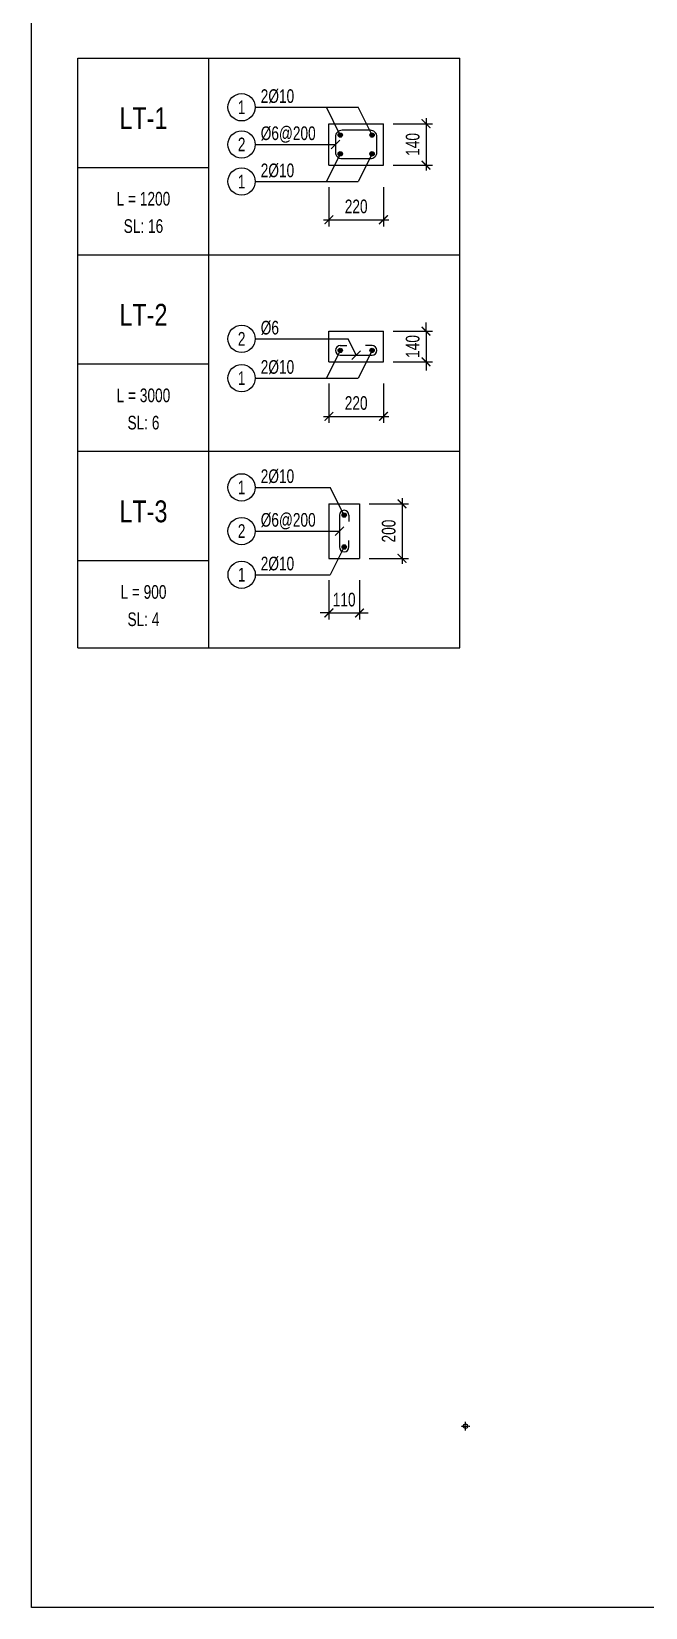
# Model space of a CAD drawing. Header units: inches. Extents: x -21470 to 62630, y -81050 to 4288.
# Drawn here: x -2991 to -177, y -7909 to -694 of the extents above; entities that cross this region are included whole.
import ezdxf
from ezdxf.enums import TextEntityAlignment as Align

# ---------------------------------------------------------------- set-up
doc = ezdxf.new("R2010")
doc.units = ezdxf.units.IN
doc.header["$MEASUREMENT"] = 0
doc.linetypes.add('CENTER', pattern=[2, 1.25, -0.25, 0.25, -0.25])
doc.layers.add('comments', color=6, linetype='Continuous', plot=False)
for name, color, linetype in [('KCS_AXIS', 5, 'CENTER'), ('KCS_BORDER', 2, 'Continuous'), ('KCS_CHI', 8, 'Continuous'), ('KCS_DIM', 8, 'Continuous'), ('KCS_SNODE', 6, 'Continuous'), ('KCS_SOTHEP_CIRCLE', 1, 'Continuous'), ('KCS_SOTHEP_TEXT', 2, 'Continuous'), ('KCS_SSD', 146, 'Continuous'), ('KCS_STEEL', 4, 'Continuous'), ('KCS_STIRRUP', 30, 'Continuous'), ('KCS_TEXT', 7, 'Continuous'), ('KCS_TEXT_TCK', 4, 'Continuous')]:
    doc.layers.add(name, color=color, linetype=linetype)
doc.styles.add('KCS_BIGTEXT', font='3t-unicode.shx', dxfattribs={"width": 0.75})
doc.styles.add('KCS_SMTEXT', font='3t-unicode.shx', dxfattribs={"width": 0.7})

# ---------------------------------------------------------------- blocks, each defined once
blk = doc.blocks.new('KCS_Bolt_Hole')
at = {"layer": 'KCS_AXIS'}
for p, q in [((-20, 0), (20, 0)), ((0, -20), (0, 20))]:
    blk.add_line(p, q, dxfattribs=at)
at = {"layer": 'KCS_SSD'}
blk.add_circle((0, 0), 10, dxfattribs=at)
blk = doc.blocks.new('KCS_SNODE')
at = {"layer": 'KCS_SNODE'}
blk.add_hatch(color=256, dxfattribs=at).paths.add_polyline_path([(10, 0, 1), (-10, 0, 1)])
blk.add_circle((0, 0), 10, dxfattribs=at)
blk = doc.blocks.new('_ArchTick')
at = {"color": 0, "linetype": 'ByBlock', "const_width": 0.15}
blk.add_lwpolyline([(-0.5, -0.5), (0.5, 0.5)], dxfattribs=at)
blk = doc.blocks.new('LT_TYPE_2')
at = {"layer": 'KCS_BORDER'}
for p, q in [((0, 0), (1750, 0)), ((0, -900), (0, 0)), ((1750, -900), (1750, 0)), ((1150, -350), (1400, -350)), ((1150, -490), (1150, -350)), ((1400, -490), (1400, -350)), ((1150, -490), (1400, -490)), ((0, -900), (1750, -900))]:
    blk.add_line(p, q, dxfattribs=at)
at = {"layer": 'KCS_CHI'}
for p, q in [((600, -900), (600, 0)), ((812.5, -385), (1237.5, -385)), ((1275, -460), (1237.5, -385)), ((0, -500), (600, -500)), ((1202, -438), (1138.5, -565)), ((1348, -438), (1284.5, -565)), ((812.5, -565), (1284.5, -565))]:
    blk.add_line(p, q, dxfattribs=at)
at = {"layer": 'KCS_CHI', "color": 3}
blk.add_line((1255, -480), (1295, -440), dxfattribs=at)
at = {"layer": 'KCS_DIM'}
for p, q in [((1445, -350), (1625, -350)), ((1595, -350), (1595, -310)), ((1595, -350), (1595, -490)), ((1445, -490), (1625, -490)), ((1595, -490), (1595, -530)), ((1150, -590), (1150, -770)), ((1400, -590), (1400, -770)), ((1125, -740), (1425, -740))]:
    blk.add_line(p, q, dxfattribs=at)
at = {"layer": 'KCS_SOTHEP_CIRCLE'}
for centre in [(750, -385), (750, -565)]:
    blk.add_circle(centre, 62.5, dxfattribs=at)
at = {"layer": 'KCS_STIRRUP'}
for p, q in [((1202, -416), (1232, -416)), ((1348, -416), (1318, -416)), ((1202, -460), (1348, -460))]:
    blk.add_line(p, q, dxfattribs=at)
for centre, start, end in [((1202, -438), 90, 270), ((1348, -438), 270, 90)]:
    blk.add_arc(centre, 22, start, end, dxfattribs=at)
at = {"layer": 'KCS_DIM', "xscale": 40, "yscale": 40, "zscale": 40}
for p, rotation in [((1595, -350), 270), ((1595, -490), 90), ((1150, -740), 180)]:
    blk.add_blockref('_ArchTick', p, dxfattribs=dict(at, rotation=rotation))
blk.add_blockref('_ArchTick', (1400, -740), dxfattribs=at)
at = {"layer": 'KCS_STEEL'}
for p in [(1202, -438), (1348, -438)]:
    blk.add_blockref('KCS_SNODE', p, dxfattribs=at)
at = {"layer": 'KCS_SOTHEP_TEXT', "style": 'KCS_SMTEXT', "width": 0.75}
for s, p in [('2', (750, -385)), ('1', (750, -565))]:
    blk.add_text(s, height=62.5, dxfattribs=at).set_placement(p, align=Align.MIDDLE_CENTER)
at = {"layer": 'KCS_TEXT', "style": 'KCS_SMTEXT', "width": 0.75}
for tag, p in [('LT_STEEL_2', (837.5, -365)), ('LT_STEEL_1', (837.5, -545))]:
    blk.add_attdef(tag, p, '', height=62.5, dxfattribs=at)
blk.add_attdef('LT_H', text='', height=62.5, rotation=90, dxfattribs=at).set_placement((1565, -420), align=Align.CENTER)
for tag, p in [('LT_L', (300, -675)), ('LT_B', (1275, -710)), ('LT_SL', (300, -800))]:
    blk.add_attdef(tag, text='', height=62.5, dxfattribs=at).set_placement(p, align=Align.CENTER)
at = {"layer": 'KCS_TEXT_TCK', "color": 4, "style": 'KCS_BIGTEXT', "width": 0.8}
blk.add_attdef('LT_NAME', text='', height=100, dxfattribs=at).set_placement((300, -324.8), align=Align.CENTER)
blk = doc.blocks.new('LT_TYPE_3')
at = {"layer": 'KCS_BORDER'}
for p, q in [((0, 0), (1750, 0)), ((0, -900), (0, 0)), ((1750, -900), (1750, 0)), ((1150, -240), (1150, -490)), ((1150, -240), (1290, -240)), ((1290, -240), (1290, -490)), ((1150, -490), (1290, -490)), ((0, -900), (1750, -900))]:
    blk.add_line(p, q, dxfattribs=at)
at = {"layer": 'KCS_CHI'}
for p, q in [((600, -900), (600, 0)), ((812.5, -165), (1156.5, -165)), ((1220, -292), (1156.5, -165)), ((812.5, -365), (1198, -365)), ((0, -500), (600, -500)), ((1220, -438), (1156.5, -565)), ((812.6, -565), (1156.5, -565))]:
    blk.add_line(p, q, dxfattribs=at)
at = {"layer": 'KCS_CHI', "color": 3}
blk.add_line((1178, -385), (1218, -345), dxfattribs=at)
at = {"layer": 'KCS_DIM'}
for p, q in [((1485, -215), (1485, -515)), ((1335, -240), (1515, -240)), ((1335, -490), (1515, -490)), ((1150, -590), (1150, -770)), ((1290, -590), (1290, -770)), ((1150, -740), (1110, -740)), ((1150, -740), (1290, -740)), ((1290, -740), (1330, -740))]:
    blk.add_line(p, q, dxfattribs=at)
at = {"layer": 'KCS_SOTHEP_CIRCLE'}
for centre in [(750, -165), (750, -365), (750.1, -565)]:
    blk.add_circle(centre, 62.5, dxfattribs=at)
at = {"layer": 'KCS_STIRRUP'}
for p, q in [((1198, -292), (1198, -438)), ((1242, -292), (1242, -322)), ((1242, -438), (1242, -408))]:
    blk.add_line(p, q, dxfattribs=at)
for centre, start, end in [((1220, -292), 0, 180), ((1220, -438), 180, 0)]:
    blk.add_arc(centre, 22, start, end, dxfattribs=at)
at = {"layer": 'KCS_DIM', "xscale": 40, "yscale": 40, "zscale": 40}
for p, rotation in [((1485, -240), 90), ((1485, -490), 270), ((1290, -740), 180)]:
    blk.add_blockref('_ArchTick', p, dxfattribs=dict(at, rotation=rotation))
blk.add_blockref('_ArchTick', (1150, -740), dxfattribs=at)
at = {"layer": 'KCS_STEEL', "rotation": 270}
for p in [(1220, -292), (1220, -438)]:
    blk.add_blockref('KCS_SNODE', p, dxfattribs=at)
at = {"layer": 'KCS_SOTHEP_TEXT', "style": 'KCS_SMTEXT', "width": 0.75}
for s, p in [('1', (750, -165)), ('2', (750, -365)), ('1', (750.1, -565))]:
    blk.add_text(s, height=62.5, dxfattribs=at).set_placement(p, align=Align.MIDDLE_CENTER)
at = {"layer": 'KCS_TEXT', "style": 'KCS_SMTEXT', "width": 0.75}
for tag, p in [('LT_STEEL_1A', (837.5, -145)), ('LT_STEEL_2', (837.5, -345)), ('LT_STEEL_1', (837.5, -545))]:
    blk.add_attdef(tag, p, '', height=62.5, dxfattribs=at)
blk.add_attdef('LT_H', text='', height=62.5, rotation=90, dxfattribs=at).set_placement((1455, -365), align=Align.CENTER)
for tag, p in [('LT_L', (300, -675)), ('LT_B', (1220, -710)), ('LT_SL', (300, -800))]:
    blk.add_attdef(tag, text='', height=62.5, dxfattribs=at).set_placement(p, align=Align.CENTER)
at = {"layer": 'KCS_TEXT_TCK', "color": 4, "style": 'KCS_BIGTEXT', "width": 0.8}
blk.add_attdef('LT_NAME', text='', height=100, dxfattribs=at).set_placement((300, -324.8), align=Align.CENTER)
blk = doc.blocks.new('LT_TYPE_1')
at = {"layer": 'KCS_BORDER'}
for p, q in [((0, 0), (1750, 0)), ((0, -900), (0, 0)), ((1750, -900), (1750, 0)), ((1150, -300), (1400, -300)), ((1150, -490), (1150, -300)), ((1400, -490), (1400, -300)), ((1150, -490), (1400, -490)), ((0, -900), (1750, -900))]:
    blk.add_line(p, q, dxfattribs=at)
at = {"layer": 'KCS_CHI'}
for p, q in [((600, -900), (600, 0)), ((812.5, -225), (1284.5, -225)), ((1202, -352), (1138.5, -225)), ((1348, -352), (1284.5, -225)), ((812.5, -395), (1180, -395)), ((0, -500), (600, -500)), ((1202, -438), (1138.5, -565)), ((1348, -438), (1284.5, -565)), ((812.5, -565), (1284.5, -565))]:
    blk.add_line(p, q, dxfattribs=at)
at = {"layer": 'KCS_CHI', "color": 3}
blk.add_line((1160, -415), (1200, -375), dxfattribs=at)
at = {"layer": 'KCS_DIM'}
for p, q in [((1595, -275), (1595, -515)), ((1445, -300), (1625, -300)), ((1445, -490), (1625, -490)), ((1150, -590), (1150, -770)), ((1400, -590), (1400, -770)), ((1125, -740), (1425, -740))]:
    blk.add_line(p, q, dxfattribs=at)
at = {"layer": 'KCS_SOTHEP_CIRCLE'}
for centre in [(750, -225), (750, -395), (750, -565)]:
    blk.add_circle(centre, 62.5, dxfattribs=at)
at = {"layer": 'KCS_STIRRUP'}
blk.add_lwpolyline([(1180, -360), (1180, -430, 0.414214), (1210, -460), (1340, -460, 0.414214), (1370, -430), (1370, -360, 0.414214), (1340, -330), (1210, -330, 0.414214), (1180, -360)], format="xyb", dxfattribs=at)
at = {"layer": 'KCS_DIM', "xscale": 40, "yscale": 40, "zscale": 40}
for p, rotation in [((1595, -300), 90), ((1595, -490), 270), ((1150, -740), 180)]:
    blk.add_blockref('_ArchTick', p, dxfattribs=dict(at, rotation=rotation))
blk.add_blockref('_ArchTick', (1400, -740), dxfattribs=at)
at = {"layer": 'KCS_STEEL'}
for p in [(1202, -352), (1348, -352), (1202, -438), (1348, -438)]:
    blk.add_blockref('KCS_SNODE', p, dxfattribs=at)
at = {"layer": 'KCS_SOTHEP_TEXT', "style": 'KCS_SMTEXT', "width": 0.75}
for s, p in [('1', (750, -225)), ('2', (750, -395)), ('1', (750, -565))]:
    blk.add_text(s, height=62.5, dxfattribs=at).set_placement(p, align=Align.MIDDLE_CENTER)
at = {"layer": 'KCS_TEXT', "style": 'KCS_SMTEXT', "width": 0.75}
for tag, p in [('LT_STEEL_1A', (837.5, -205)), ('LT_STEEL_2', (837.5, -375)), ('LT_STEEL_1', (837.5, -545))]:
    blk.add_attdef(tag, p, '', height=62.5, dxfattribs=at)
blk.add_attdef('LT_H', text='', height=62.5, rotation=90, dxfattribs=at).set_placement((1565, -395), align=Align.CENTER)
for tag, p in [('LT_L', (300, -675)), ('LT_B', (1275, -710)), ('LT_SL', (300, -800))]:
    blk.add_attdef(tag, text='', height=62.5, dxfattribs=at).set_placement(p, align=Align.CENTER)
at = {"layer": 'KCS_TEXT_TCK', "color": 4, "style": 'KCS_BIGTEXT', "width": 0.8}
blk.add_attdef('LT_NAME', text='', height=100, dxfattribs=at).set_placement((300, -324.8), align=Align.CENTER)

msp = doc.modelspace()

# ---------------------------------------------------------------- linework, layer by layer
at = {"layer": 'comments'}
msp.add_lwpolyline([(-2991, 3860.9), (8244.2, 3860.9), (8244.2, -7909.1), (-2991, -7909.1)], close=True, dxfattribs=at)

# ---------------------------------------------------------------- block references
at = {"layer": 'KCS_BORDER'}
for name, p, values in [('LT_TYPE_1', (-2777.8, -816.1), {'LT_STEEL_1A': '2%%c10', 'LT_STEEL_2': '%%c6@200', 'LT_STEEL_1': '2%%c10', 'LT_B': '220', 'LT_H': '140', 'LT_SL': 'SL: 16', 'LT_L': 'L = 1200', 'LT_NAME': 'LT-1'}), ('LT_TYPE_2', (-2777.8, -1716.1), {'LT_STEEL_2': '%%c6', 'LT_STEEL_1': '2%%c10', 'LT_B': '220', 'LT_H': '140', 'LT_SL': 'SL: 6', 'LT_L': 'L = 3000', 'LT_NAME': 'LT-2'}), ('LT_TYPE_3', (-2777.8, -2616.1), {'LT_STEEL_2': '%%C6@200', 'LT_STEEL_1': '2%%c10', 'LT_B': '110', 'LT_H': '200', 'LT_SL': 'SL: 4', 'LT_L': 'L = 900', 'LT_NAME': 'LT-3', 'LT_STEEL_1A': '2%%c10'})]:
    msp.add_blockref(name, p, dxfattribs=at).add_auto_attribs(values)
at = {"layer": 'KCS_SSD'}
msp.add_blockref('KCS_Bolt_Hole', (-1001.2, -7079.1), dxfattribs=at)

doc.saveas('drawing.dxf')
